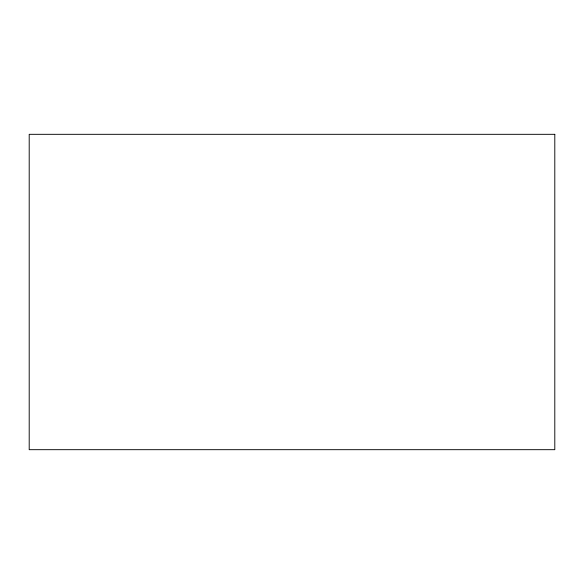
<?xml version="1.0" encoding="UTF-8"?>
<svg xmlns="http://www.w3.org/2000/svg" width="584" height="584" viewBox="0 0 584 584"><rect width="100%" height="100%" fill="white"/><g stroke="black" fill="none" stroke-linecap="round" stroke-linejoin="round"><path stroke-width="0.88" d="M554.8 134.32L29.2 134.32L29.2 449.68L554.8 449.68L554.8 134.32"/></g></svg>
